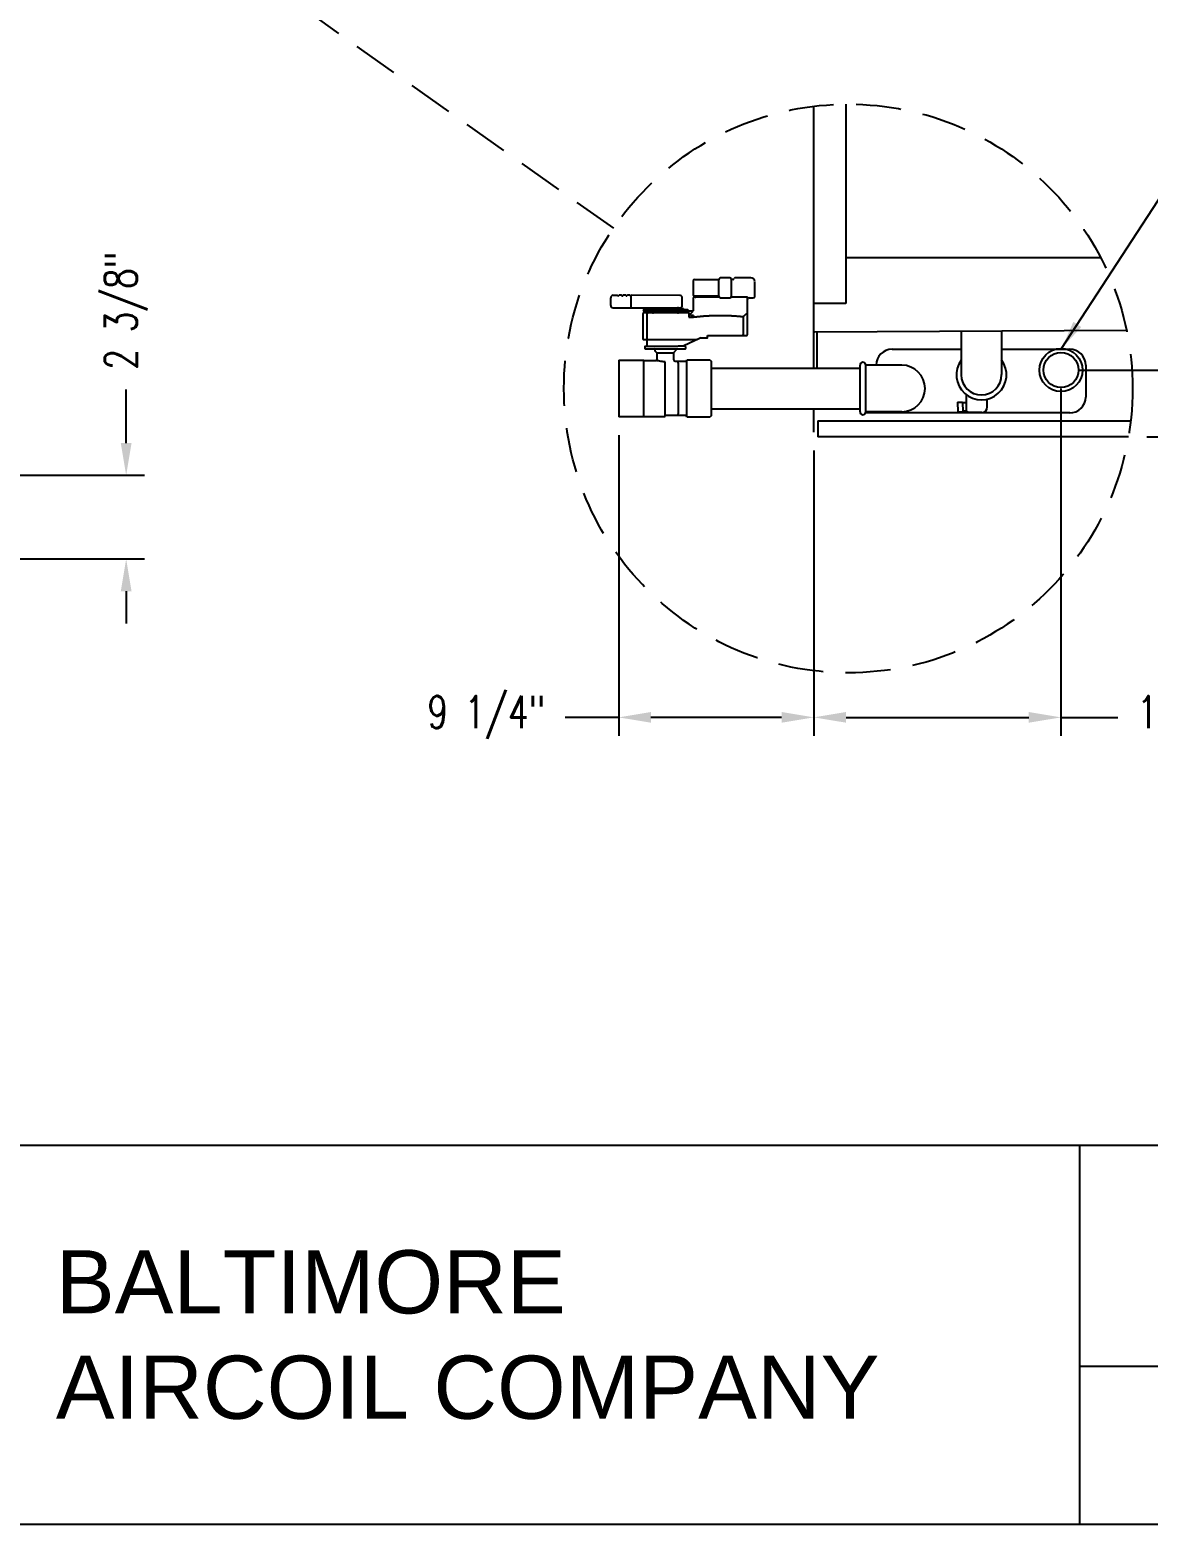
# Model space of a CAD drawing. Header units: millimetres. Extents: x 17700 to 32328, y 19251 to 29476.
# Drawn here: x 18016.4 to 18174.4, y 19250.6 to 19461.8 of the extents above; entities that cross this region are included whole.
import ezdxf
from ezdxf.enums import TextEntityAlignment as Align

# ---------------------------------------------------------------- set-up
doc = ezdxf.new("R2010")
doc.units = ezdxf.units.MM
doc.header["$LTSCALE"] = 5
doc.linetypes.add('HIDDEN', pattern=[9.525, 6.35, -3.175])
doc.layers.add('RECIRCULATION-CONTROL', color=3, linetype='Continuous')
doc.layers.add('TEXT', color=4, linetype='Continuous')
doc.styles.add('BAC', font='swissk.ttf')
doc.styles.add('BACtblk', font='swisscl.ttf')
doc.styles.add('BACtblkBold', font='swissck.ttf')
doc.styles.add('SUBMITTAL', font='romans.shx', dxfattribs={"width": 0.75})
doc.dimstyles.new('SUBMITTAL', dxfattribs={"dimtxt": 0.09375, "dimasz": 0.09375, "dimexe": 0.03125, "dimexo": 0.0625, "dimgap": 0.0625, "dimtad": 0, "dimdec": 4, "dimzin": 4, "dimdsep": 46, "dimlunit": 4, "dimtxsty": 'SUBMITTAL', "dimcen": 0.09375, "dimclre": 6, "dimadec": 0, "dimazin": 0, "dimtfac": 1, "dimtdec": 0, "dimtofl": 0, "dimtmove": 0, "dimatfit": 3, "dimfxl": 0, "dimfrac": 2, "dimtolj": 1, "dimtzin": 4, "dimarcsym": 0})

# ---------------------------------------------------------------- blocks, each defined once
blk = doc.blocks.new('BORDER')
blk.add_line((0, 0), (1, 0))
blk = doc.blocks.new('*D38')
at = {"layer": 'RECIRCULATION-CONTROL', "color": 3, "lineweight": -2}
for p, q in [((18030, 19403.41), (18030, 19410.99)), ((18030, 19382.48), (18030, 19377.93))]:
    blk.add_line(p, q, dxfattribs=at)
at = {"layer": 'RECIRCULATION-CONTROL', "color": 6, "lineweight": -2}
for p, q in [((17975.96, 19398.86), (18032.6, 19398.86)), ((17969.93, 19387.03), (18032.6, 19387.03))]:
    blk.add_line(p, q, dxfattribs=at)
at = {"layer": 'RECIRCULATION-CONTROL', "color": 3}
for points in [[(18029.24, 19403.41), (18030.76, 19403.41), (18030, 19398.86)], [(18029.24, 19382.48), (18030.76, 19382.48), (18030, 19387.03)]]:
    blk.add_solid(points, dxfattribs=at)
at = {"layer": 'RECIRCULATION-CONTROL', "color": 3, "insert": (18030, 19422.13), "char_height": 4.55, "attachment_point": 5, "rotation": 90, "style": 'SUBMITTAL'}
blk.add_mtext('\\A1;2 3/8"', dxfattribs=at)
blk = doc.blocks.new('*D39')
at = {"layer": 'RECIRCULATION-CONTROL', "color": 3, "lineweight": -2}
for p, q in [((18205.96, 19418.28), (18205.96, 19422.83)), ((18205.96, 19399.74), (18205.96, 19392.16))]:
    blk.add_line(p, q, dxfattribs=at)
at = {"layer": 'RECIRCULATION-CONTROL', "color": 6, "lineweight": -2}
for p, q in [((18164.73, 19413.73), (18208.56, 19413.73)), ((18174.26, 19404.29), (18208.56, 19404.29))]:
    blk.add_line(p, q, dxfattribs=at)
at = {"layer": 'RECIRCULATION-CONTROL', "color": 3}
for points in [[(18205.2, 19418.28), (18206.72, 19418.28), (18205.96, 19413.73)], [(18205.2, 19399.74), (18206.72, 19399.74), (18205.96, 19404.29)]]:
    blk.add_solid(points, dxfattribs=at)
at = {"layer": 'RECIRCULATION-CONTROL', "color": 3, "insert": (18205.96, 19381.03), "char_height": 4.55, "attachment_point": 5, "rotation": 90, "style": 'SUBMITTAL'}
blk.add_mtext('\\A1;3 1/8"', dxfattribs=at)
blk = doc.blocks.new('*D40')
at = {"layer": 'RECIRCULATION-CONTROL', "color": 6, "lineweight": -2}
for p, q in [((18162.13, 19411.13), (18162.13, 19362.04)), ((18127.2, 19402.34), (18127.2, 19362.04))]:
    blk.add_line(p, q, dxfattribs=at)
at = {"layer": 'RECIRCULATION-CONTROL', "color": 3, "lineweight": -2}
for p, q in [((18131.75, 19364.64), (18157.58, 19364.64)), ((18162.13, 19364.64), (18170.17, 19364.64))]:
    blk.add_line(p, q, dxfattribs=at)
at = {"layer": 'RECIRCULATION-CONTROL', "color": 3}
for points in [[(18131.75, 19365.4), (18131.75, 19363.89), (18127.2, 19364.64)], [(18157.58, 19365.4), (18157.58, 19363.89), (18162.13, 19364.64)]]:
    blk.add_solid(points, dxfattribs=at)
at = {"layer": 'RECIRCULATION-CONTROL', "color": 3, "insert": (18182.69, 19364.64), "char_height": 4.55, "attachment_point": 5, "style": 'SUBMITTAL'}
blk.add_mtext('\\A1;11 5/8"', dxfattribs=at)
blk = doc.blocks.new('*D41')
at = {"layer": 'RECIRCULATION-CONTROL', "color": 6, "lineweight": -2}
for p, q in [((18099.62, 19404.51), (18099.62, 19362.04)), ((18127.2, 19402.34), (18127.2, 19362.04))]:
    blk.add_line(p, q, dxfattribs=at)
at = {"layer": 'RECIRCULATION-CONTROL', "color": 3, "lineweight": -2}
for p, q in [((18099.62, 19364.64), (18092.03, 19364.64)), ((18122.65, 19364.64), (18104.17, 19364.64))]:
    blk.add_line(p, q, dxfattribs=at)
at = {"layer": 'RECIRCULATION-CONTROL', "color": 3}
for points in [[(18104.17, 19365.4), (18104.17, 19363.89), (18099.62, 19364.64)], [(18122.65, 19365.4), (18122.65, 19363.89), (18127.2, 19364.64)]]:
    blk.add_solid(points, dxfattribs=at)
at = {"layer": 'RECIRCULATION-CONTROL', "color": 3, "insert": (18080.9, 19364.64), "char_height": 4.55, "attachment_point": 5, "style": 'SUBMITTAL'}
blk.add_mtext('\\A1;9 1/4"', dxfattribs=at)
blk = doc.blocks.new('bacstblk')
for p, q in [((0, 0.75), (10, 0.75)), ((6.5, 0.75), (6.5, 0)), ((6.5, 0.3125), (10, 0.3125))]:
    blk.add_line(p, q)
at = {"layer": 'TEXT', "color": 150, "style": 'BAC'}
for s, p in [('BALTIMORE', (4.4744, 0.4169)), ('AIRCOIL COMPANY', (4.4744, 0.2084))]:
    blk.add_text(s, height=0.125, dxfattribs=at).set_placement(p)
at = {"layer": 'TEXT', "color": 4, "style": 'BACtblkBold'}
for tag, height, p in [('MODEL1', 0.1094, (8.25, 0.5715)), ('MODEL2', 0.1094, (8.25, 0.384)), ('DWGNUM', 0.1406, (8.0938, 0.0312))]:
    blk.add_attdef(tag, text='', height=height, dxfattribs=at).set_placement(p, align=Align.CENTER)
for tag, p in [('DESC', (0.0625, 0.5312)), ('ORDER', (0.9643, 0.3438)), ('DATE', (0.5402, 0.0625))]:
    blk.add_attdef(tag, p, '', height=0.125, dxfattribs=at)
blk.add_attdef('REV', text='', height=0.1562, dxfattribs=at).set_placement((9.8438, 0.1562), align=Align.MIDDLE)
at = {"layer": 'TEXT', "color": 4, "style": 'BACtblk', "flags": 1}
blk.add_attdef('DWGBY', (2.0402, 0.0625), '', height=0.0938, dxfattribs=at)

msp = doc.modelspace()

# ---------------------------------------------------------------- linework, layer by layer
at = {"layer": 'RECIRCULATION-CONTROL'}
for p, q in [((18127.2048, 19404.9367), (18127.2048, 19451.0184)), ((18131.7048, 19451.311), (18131.7048, 19423.1308)), ((18167.7509, 19429.5911), (18131.7048, 19429.5911)), ((18110.3631, 19426.541), (18113.7824, 19426.541)), ((18113.7824, 19424.1788), (18113.7824, 19426.541)), ((18115.3178, 19426.7773), (18114.1646, 19426.7773)), ((18115.554, 19424.1788), (18115.554, 19426.541)), ((18115.7413, 19426.541), (18115.554, 19426.541)), ((18118.2765, 19426.7773), (18116.1505, 19426.7773)), ((18098.8473, 19424.2969), (18099.4257, 19424.2969)), ((18100.0162, 19424.2969), (18099.6619, 19424.2969)), ((18100.6068, 19424.2969), (18100.2524, 19424.2969)), ((18101.1973, 19424.2969), (18100.843, 19424.2969)), ((18108.308, 19424.2898), (18101.4335, 19424.2969)), ((18110.1269, 19426.3048), (18110.1269, 19424.356)), ((18118.867, 19424.1788), (18118.867, 19426.1867)), ((18098.493, 19422.8796), (18098.493, 19423.9426)), ((18098.8473, 19422.5253), (18108.2371, 19422.5253)), ((18099.4847, 19424.2379), (18099.4847, 19424.1788)), ((18099.6028, 19424.1788), (18099.4847, 19424.1788)), ((18099.6028, 19424.1788), (18099.6028, 19424.2379)), ((18100.0753, 19424.2379), (18100.0753, 19424.1788)), ((18100.1934, 19424.1788), (18100.0753, 19424.1788)), ((18100.1934, 19424.1788), (18100.1934, 19424.2379)), ((18100.6658, 19424.2379), (18100.6658, 19424.1788)), ((18100.7839, 19424.1788), (18100.6658, 19424.1788)), ((18100.7839, 19424.1788), (18100.7839, 19424.2379)), ((18101.2564, 19424.2379), (18101.2564, 19424.1788)), ((18101.3154, 19424.1788), (18101.2564, 19424.1788)), ((18101.3745, 19422.5253), (18101.3745, 19424.2379)), ((18103.2073, 19422.2891), (18109.3693, 19422.2891)), ((18104.7528, 19422.2891), (18104.7528, 19422.5253)), ((18108.3018, 19422.5002), (18107.929, 19422.5002)), ((18108.3018, 19422.2962), (18108.3018, 19422.5002)), ((18108.3327, 19422.3481), (18108.334, 19422.3481)), ((18108.3973, 19422.4072), (18108.5064, 19422.4072)), ((18108.5716, 19422.3481), (18108.5239, 19422.3481)), ((18108.5891, 19422.4072), (18108.6981, 19422.4072)), ((18108.5914, 19422.8796), (18108.5914, 19423.9426)), ((18108.7615, 19422.3481), (18108.7628, 19422.3481)), ((18109.3693, 19422.2891), (18109.3693, 19422.171)), ((18110.1269, 19423.8836), (18110.1269, 19422.1262)), ((18110.245, 19424.189), (18110.245, 19424.0506)), ((18110.3423, 19424.1788), (18110.3112, 19424.1788)), ((18110.3112, 19424.0607), (18110.3423, 19424.0607)), ((18113.7824, 19424.1788), (18110.7171, 19424.1788)), ((18110.7171, 19424.0607), (18113.8336, 19424.0607)), ((18114.1646, 19423.9426), (18115.3178, 19423.9426)), ((18115.5224, 19424.0607), (18117.804, 19424.0607)), ((18117.804, 19422.1262), (18117.804, 19424.0607)), ((18118.0402, 19423.9426), (18118.6308, 19423.9426)), ((18131.7048, 19423.1308), (18127.2048, 19423.1308)), ((18127.2048, 19422.3473), (18127.2048, 19422.3473)), ((18103.0402, 19421.6985), (18103.0402, 19418.1552)), ((18109.4874, 19421.8166), (18103.1584, 19421.8166)), ((18109.2512, 19422.0528), (18103.2073, 19422.0528)), ((18103.6308, 19418.1552), (18103.6308, 19421.6985)), ((18108.3706, 19421.8166), (18108.3706, 19422.0528)), ((18108.7249, 19421.8166), (18108.7249, 19422.0528)), ((18109.3534, 19422.1118), (18110.1263, 19422.1118)), ((18109.5363, 19421.6985), (18109.5363, 19421.2261)), ((18109.5363, 19421.2261), (18110.1714, 19421.2261)), ((18109.7725, 19421.5804), (18109.5709, 19421.782)), ((18109.7135, 19421.6395), (18110.075, 19422.001)), ((18109.7725, 19421.4623), (18109.7725, 19421.5804)), ((18110.1943, 19421.4623), (18109.7725, 19421.4623)), ((18117.2135, 19421.2925), (18117.2135, 19418.7458)), ((18117.804, 19418.7458), (18117.804, 19421.7764)), ((18127.2048, 19421.5421), (18127.2048, 19421.5421)), ((18103.1584, 19418.0371), (18110.7358, 19418.0371)), ((18103.6308, 19417.0922), (18103.6308, 19418.0371)), ((18111.2424, 19418.2733), (18108.7095, 19417.0922)), ((18111.2424, 19418.2733), (18112.0692, 19418.2733)), ((18112.1873, 19418.6276), (18117.6859, 19418.6276)), ((18112.1873, 19418.3914), (18112.1873, 19418.6276)), ((18171.399, 19419.3241), (18127.3408, 19419.0901)), ((18127.6746, 19413.98), (18127.6746, 19419.0919)), ((18148.0286, 19419.2), (18148.0286, 19413.0523)), ((18153.7333, 19419.2303), (18153.7333, 19413.0826)), ((18103.3055, 19417.0332), (18103.3055, 19416.7379)), ((18103.3055, 19416.7379), (18109.0091, 19416.7379)), ((18103.3646, 19417.0922), (18107.9651, 19417.0922)), ((18104.7105, 19416.6788), (18104.6514, 19416.7379)), ((18104.7105, 19416.6788), (18104.7105, 19416.4426)), ((18105.0058, 19416.1473), (18104.7105, 19416.4426)), ((18105.0058, 19416.1473), (18107.368, 19416.1473)), ((18105.0058, 19416.1473), (18105.0058, 19415.2025)), ((18107.368, 19416.1473), (18107.6632, 19416.4426)), ((18107.368, 19416.1473), (18107.368, 19415.2025)), ((18107.6632, 19416.6788), (18107.7223, 19416.7379)), ((18107.6632, 19416.6788), (18107.6632, 19416.4426)), ((18109.0091, 19417.0922), (18107.9985, 19417.0922)), ((18109.0682, 19417.0332), (18109.0682, 19416.7969)), ((18138.2496, 19416.6671), (18148.0286, 19416.6671)), ((18153.7333, 19416.6671), (18163.3746, 19416.6671)), ((18099.6151, 19415.1414), (18103.1584, 19415.1414)), ((18099.6151, 19415.1414), (18099.6151, 19407.1139)), ((18103.1584, 19415.0752), (18103.1584, 19415.1414)), ((18103.1584, 19415.0843), (18104.9741, 19415.0843)), ((18103.1584, 19407.3493), (18103.1584, 19414.906)), ((18106.1702, 19407.171), (18106.1702, 19414.9026)), ((18109.182, 19414.9662), (18107.6042, 19414.9662)), ((18108.0009, 19414.73), (18108.0009, 19407.5253)), ((18109.182, 19415.0588), (18109.2583, 19415.1414)), ((18109.182, 19415.0588), (18109.182, 19407.1965)), ((18112.5308, 19415.1414), (18109.2583, 19415.1414)), ((18134.5521, 19407.8324), (18134.5521, 19414.4229)), ((18139.6308, 19414.4229), (18134.5521, 19414.4229)), ((18165.6246, 19414.4171), (18165.6246, 19409.9171)), ((18148.7985, 19407.9086), (18148.7863, 19410.2096)), ((18151.7163, 19408.5146), (18151.7104, 19409.6225)), ((18139.6308, 19407.8324), (18134.5521, 19407.8324)), ((18163.3746, 19407.6671), (18134.5521, 19407.6671)), ((18147.5198, 19409.1742), (18148.2284, 19409.178)), ((18147.5198, 19409.1742), (18147.527, 19407.8104)), ((18147.527, 19407.8104), (18148.2357, 19407.8142)), ((18148.2284, 19409.178), (18148.2357, 19407.8142)), ((18148.7922, 19409.0896), (18148.2289, 19409.0866)), ((18148.7985, 19407.9086), (18148.2352, 19407.9056)), ((18148.7985, 19407.9086), (18149.181, 19407.7334)), ((18150.9526, 19407.7428), (18149.181, 19407.7334)), ((18103.1584, 19407.1139), (18099.6151, 19407.1139)), ((18103.1584, 19407.1801), (18103.2765, 19407.1801)), ((18103.1584, 19407.1139), (18103.1584, 19407.1801)), ((18103.1584, 19407.171), (18106.1702, 19407.171)), ((18109.182, 19407.2891), (18106.1702, 19407.2891)), ((18109.2583, 19407.1139), (18109.182, 19407.1965)), ((18109.2583, 19407.1139), (18112.5308, 19407.1139)), ((18127.7453, 19406.5421), (18127.7453, 19404.2921)), ((18127.7453, 19406.5421), (18171.9813, 19406.5421)), ((18171.6581, 19404.2921), (18127.7453, 19404.2921))]:
    msp.add_line(p, q, dxfattribs=at)
for radius in [3.0399, 2.4685]:
    msp.add_circle((18162.1308, 19413.7324), radius, dxfattribs=at)
at = {"layer": 'RECIRCULATION-CONTROL', "linetype": 'HIDDEN', "ltscale": 0.2}
msp.add_arc((25619.7537, 30095.0301), 13047.0676, 234.18586809, 234.7992745, dxfattribs=at)
at = {"layer": 'RECIRCULATION-CONTROL'}
for centre, radius, start, end in [((18110.3631, 19426.3048), 0.2362, 90, 180), ((18115.3178, 19426.541), 0.2362, 0, 90), ((18115.7413, 19426.7773), 0.2362, 270, 330), ((18116.1505, 19426.541), 0.2362, 90, 150), ((18118.2765, 19426.1867), 0.5906, 5.109005, 90), ((18098.8473, 19423.9426), 0.3543, 90, 180), ((18099.4257, 19424.2379), 0.0591, 0, 90), ((18099.6619, 19424.2379), 0.0591, 90, 180), ((18100.0162, 19424.2379), 0.0591, 0, 90), ((18100.2524, 19424.2379), 0.0591, 90, 180), ((18100.6068, 19424.2379), 0.0591, 0, 90), ((18100.843, 19424.2379), 0.0591, 90, 180), ((18101.1973, 19424.2379), 0.0591, 0, 90), ((18101.4335, 19424.2379), 0.0591, 90, 177.616916), ((18108.2371, 19423.9426), 0.3543, 0, 78.463041), ((18110.304, 19424.356), 0.1772, 180, 264.780438), ((18098.8473, 19422.8796), 0.3543, 180, 270), ((18101.3154, 19424.2379), 0.0591, 270, 0), ((18103.2073, 19422.171), 0.1181, 90, 270), ((18108.0599, 19422.171), 0.3543, 90, 160.528779), ((18108.2371, 19422.8796), 0.3543, 270, 0), ((18108.2736, 19422.3481), 0.0591, 270, 0), ((18108.3261, 19422.3599), 0.0118, 339.832635, 350.272005), ((18108.5064, 19422.3954), 0.0118, 0, 90), ((18108.53, 19422.3599), 0.0118, 180, 270), ((18108.5654, 19422.3599), 0.0118, 270, 0), ((18108.5891, 19422.3954), 0.0118, 90, 180), ((18108.7693, 19422.3599), 0.0118, 189.727995, 200.167365), ((18108.8218, 19422.3481), 0.0591, 180, 270), ((18109.2512, 19422.171), 0.1181, 270, 0), ((18110.304, 19423.8836), 0.1772, 95.219562, 180), ((18115.3178, 19424.1788), 0.2362, 270, 0), ((18118.0402, 19423.7064), 0.2362, 90, 180), ((18118.6308, 19424.1788), 0.2362, 270, 0), ((18103.1584, 19421.6985), 0.1181, 90, 180), ((18104.3985, 19422.171), 0.3543, 270, 340.528779), ((18108.0599, 19422.171), 0.3543, 199.471221, 270), ((18109.4874, 19421.6985), 0.1181, 45, 90), ((18109.6544, 19421.6985), 0.1181, 135, 180), ((18109.9497, 19422.1262), 0.1772, 315, 0), ((18103.1584, 19418.1552), 0.1181, 180, 270), ((18112.0692, 19418.3914), 0.1181, 270, 0), ((18117.6859, 19418.7458), 0.1181, 270, 0), ((18103.3646, 19417.0332), 0.0591, 90, 180), ((18109.0091, 19417.0332), 0.0591, 0, 90), ((18109.0091, 19416.7969), 0.0591, 270, 0), ((18138.2496, 19414.4171), 2.25, 90, 179.852788), ((18163.3746, 19414.4171), 2.25, 0, 90), ((18104.7695, 19415.2025), 0.2362, 330, 0), ((18107.6042, 19415.2025), 0.2362, 180, 270), ((18134.1387, 19414.4229), 0.4134, 0, 180), ((18139.6308, 19411.1276), 3.2953, 270, 90), ((18150.8809, 19413.0674), 3.5433, 143.91447, 36.693959), ((18150.8809, 19413.0674), 2.8524, 180.304214, 0.304214), ((18163.3746, 19409.9171), 2.25, 270, 0), ((18134.1387, 19407.8324), 0.4134, 180, 0), ((18150.9485, 19408.5105), 0.7677, 270.304214, 0.304214)]:
    msp.add_arc(centre, radius, start, end, dxfattribs=at)
for centre, major_axis, ratio, start_param, end_param in [((18114.1646, 19426.541), (-0.3822, 0), 0.61803399, 4.71238898, 6.28318531), ((18114.1646, 19424.1788), (-0.3822, 0), 0.61803399, 0, 1.57079633), ((18103.6797, 19421.6985), (0, 0.1181), 0.41421356, 0, 1.57079633), ((18103.6797, 19418.1552), (0, -0.1181), 0.41421356, 4.71238898, 6.28318531), ((18117.1646, 19418.7458), (0, -0.1181), 0.41421356, 0, 1.57079633)]:
    msp.add_ellipse(centre, major_axis=major_axis, ratio=ratio, start_param=start_param, end_param=end_param, dxfattribs=at)
for points, knots in [([(18108.334, 19422.3481), (18108.3342, 19422.3481), (18108.3345, 19422.3486), (18108.3352, 19422.3503), (18108.3357, 19422.3515), (18108.3367, 19422.3544), (18108.3373, 19422.3561), (18108.338, 19422.3579), (18108.338, 19422.3579), (18108.338, 19422.358)], [0, 0, 0, 0, 0.0060243667, 0.0060243667, 0.0125269212, 0.0125269212, 0.0193585915, 0.0193585915, 0.0194542341, 0.0194542341, 0.0194542341, 0.0194542341]), ([(18108.3973, 19422.4072), (18108.3918, 19422.4072), (18108.3862, 19422.4064), (18108.3755, 19422.4035), (18108.3703, 19422.4013), (18108.3607, 19422.3955), (18108.3563, 19422.3919), (18108.3487, 19422.3837), (18108.3455, 19422.379), (18108.3405, 19422.3689), (18108.3387, 19422.3635), (18108.3377, 19422.3579)], [0, 0, 0, 0, 0.0114195007, 0.0114195007, 0.0228390014, 0.0228390014, 0.034258502, 0.034258502, 0.0456780027, 0.0456780027, 0.0570975034, 0.0570975034, 0.0570975034, 0.0570975034]), ([(18108.504, 19422.358), (18108.504, 19422.3579), (18108.5041, 19422.3579), (18108.506, 19422.3561), (18108.508, 19422.3544), (18108.5123, 19422.3515), (18108.5146, 19422.3503), (18108.5192, 19422.3486), (18108.5215, 19422.3481), (18108.5239, 19422.3481)], [-0.0000972943, -0.0000972943, -0.0000972943, -0.0000972943, 0, 0, 0.0069496547, 0.0069496547, 0.0135645097, 0.0135645097, 0.0196929185, 0.0196929185, 0.0196929185, 0.0196929185]), ([(18108.5182, 19422.3599), (18108.5182, 19422.3677), (18108.5182, 19422.375), (18108.5182, 19422.3865), (18108.5182, 19422.3908), (18108.5182, 19422.3946), (18108.5182, 19422.3954), (18108.5182, 19422.3954)], [0.018300701, 0.018300701, 0.018300701, 0.018300701, 0.0388262522, 0.0388262522, 0.0592034352, 0.0592034352, 0.0719391746, 0.0719391746, 0.0719391746, 0.0719391746]), ([(18108.5716, 19422.3481), (18108.5739, 19422.3481), (18108.5762, 19422.3486), (18108.5809, 19422.3503), (18108.5831, 19422.3515), (18108.5874, 19422.3544), (18108.5894, 19422.3561), (18108.5914, 19422.3579), (18108.5914, 19422.3579), (18108.5914, 19422.358)], [0, 0, 0, 0, 0.0060243463, 0.0060243463, 0.0125269671, 0.0125269671, 0.0193585954, 0.0193585954, 0.0194542335, 0.0194542335, 0.0194542335, 0.0194542335]), ([(18108.5772, 19422.3954), (18108.5772, 19422.3954), (18108.5772, 19422.395), (18108.5772, 19422.3934), (18108.5772, 19422.3915), (18108.5772, 19422.3855), (18108.5772, 19422.3808), (18108.5772, 19422.3707), (18108.5772, 19422.3654), (18108.5772, 19422.3599)], [0, 0, 0, 0, 0.0083751598, 0.0083751598, 0.0217754154, 0.0217754154, 0.0391957478, 0.0391957478, 0.0536384736, 0.0536384736, 0.0536384736, 0.0536384736]), ([(18108.7577, 19422.3579), (18108.7567, 19422.3635), (18108.755, 19422.3689), (18108.75, 19422.379), (18108.7467, 19422.3837), (18108.7391, 19422.3919), (18108.7347, 19422.3955), (18108.7251, 19422.4013), (18108.72, 19422.4035), (18108.7092, 19422.4064), (18108.7037, 19422.4072), (18108.6981, 19422.4072)], [0.0148416712, 0.0148416712, 0.0148416712, 0.0148416712, 0.0262611719, 0.0262611719, 0.0376806725, 0.0376806725, 0.0491001732, 0.0491001732, 0.0605196739, 0.0605196739, 0.0719391746, 0.0719391746, 0.0719391746, 0.0719391746]), ([(18108.7574, 19422.358), (18108.7575, 19422.3579), (18108.7575, 19422.3579), (18108.7582, 19422.3561), (18108.7588, 19422.3544), (18108.7598, 19422.3515), (18108.7602, 19422.3503), (18108.7609, 19422.3486), (18108.7612, 19422.3481), (18108.7615, 19422.3481)], [-0.0000972899, -0.0000972899, -0.0000972899, -0.0000972899, 0, 0, 0.0069496143, 0.0069496143, 0.013564539, 0.013564539, 0.0196929291, 0.0196929291, 0.0196929291, 0.0196929291]), ([(18110.3112, 19424.1788), (18110.3066, 19424.1788), (18110.3023, 19424.1789), (18110.2948, 19424.1791), (18110.2913, 19424.1793), (18110.2879, 19424.1796)], [0.3049004424, 0.3049004424, 0.3049004424, 0.3049004424, 0.3216995017, 0.3216995017, 0.337828773, 0.337828773, 0.337828773, 0.337828773]), ([(18110.2879, 19424.06), (18110.2946, 19424.0606), (18110.3019, 19424.0607), (18110.3104, 19424.0607), (18110.3108, 19424.0607), (18110.3112, 19424.0607)], [0.9128209579, 0.9128209579, 0.9128209579, 0.9128209579, 0.942394679, 0.942394679, 0.9439344238, 0.9439344238, 0.9439344238, 0.9439344238]), ([(18110.3423, 19424.0607), (18110.3453, 19424.0607), (18110.3482, 19424.0607), (18110.3526, 19424.0607), (18110.3539, 19424.0607), (18110.3553, 19424.0606)], [0.9786516297, 0.9786516297, 0.9786516297, 0.9786516297, 0.9878006975, 0.9878006975, 0.9918310064, 0.9918310064, 0.9918310064, 0.9918310064]), ([(18110.4812, 19424.1808), (18110.471, 19424.181), (18110.4609, 19424.1811), (18110.4359, 19424.1811), (18110.4213, 19424.1808), (18110.3888, 19424.1799), (18110.3715, 19424.1792), (18110.3553, 19424.1789)], [0.760779764, 0.760779764, 0.760779764, 0.760779764, 0.786617288, 0.786617288, 0.824749757, 0.824749757, 0.873614564, 0.873614564, 0.873614564, 0.873614564]), ([(18110.3553, 19424.0606), (18110.3569, 19424.0606), (18110.3585, 19424.0606), (18110.3767, 19424.0602), (18110.3943, 19424.0595), (18110.4269, 19424.0586), (18110.4413, 19424.0584), (18110.4644, 19424.0585), (18110.4728, 19424.0586), (18110.4812, 19424.0587)], [0.695215485, 0.695215485, 0.695215485, 0.695215485, 0.70010658, 0.70010658, 0.74914671, 0.74914671, 0.786617288, 0.786617288, 0.80804988, 0.80804988, 0.80804988, 0.80804988]), ([(18103.1584, 19414.906), (18103.1584, 19414.9297), (18103.1605, 19414.9558), (18103.1718, 19414.9941), (18103.1769, 19415.0067), (18103.1913, 19415.0309), (18103.2002, 19415.0425), (18103.2221, 19415.0596), (18103.2339, 19415.0669), (18103.2528, 19415.0724), (18103.2582, 19415.0736), (18103.2672, 19415.0748), (18103.2722, 19415.0752), (18103.2765, 19415.0752)], [2.729599296, 2.729599296, 2.729599296, 2.729599296, 2.887354182, 2.887354182, 2.966231625, 2.966231625, 3.045109068, 3.045109068, 3.092388077, 3.092388077, 3.105628315, 3.105628315, 3.11645677, 3.11645677, 3.11645677, 3.11645677]), ([(18106.1702, 19414.9026), (18106.1093, 19414.9029), (18106.0486, 19414.9046), (18105.9147, 19414.9114), (18105.8422, 19414.9172), (18105.6373, 19414.9389), (18105.5124, 19414.9591), (18105.2813, 19415.0041), (18105.1798, 19415.0289), (18105.0475, 19415.0634), (18105.0072, 19415.0749), (18104.9786, 19415.083), (18104.9741, 19415.0843), (18104.9741, 19415.0843)], [0.00041726, 0.00041726, 0.00041726, 0.00041726, 0.15505021, 0.15505021, 0.34573595, 0.34573595, 0.71128936, 0.71128936, 1.11893579, 1.11893579, 1.44299365, 1.44299365, 1.59211892, 1.59211892, 1.59211892, 1.59211892]), ([(18108.0009, 19414.73), (18108.0009, 19414.7627), (18108.0009, 19414.7988), (18108.0009, 19414.8649), (18108.0009, 19414.8946), (18108.0009, 19414.9308), (18108.0009, 19414.9439), (18108.0009, 19414.9569), (18108.0009, 19414.9601), (18108.0009, 19414.9624)], [0, 0, 0, 0, 0.117562819, 0.117562819, 0.235125638, 0.235125638, 0.311588865, 0.311588865, 0.347008826, 0.347008826, 0.347008826, 0.347008826]), ([(18103.2765, 19407.1801), (18103.2722, 19407.1801), (18103.2672, 19407.1805), (18103.2582, 19407.1817), (18103.2528, 19407.1829), (18103.2339, 19407.1884), (18103.2221, 19407.1957), (18103.2002, 19407.2127), (18103.1913, 19407.2244), (18103.1769, 19407.2486), (18103.1718, 19407.2612), (18103.1605, 19407.2995), (18103.1584, 19407.3256), (18103.1584, 19407.3493)], [1.038818923, 1.038818923, 1.038818923, 1.038818923, 1.049647379, 1.049647379, 1.062887617, 1.062887617, 1.110166626, 1.110166626, 1.189044069, 1.189044069, 1.267921512, 1.267921512, 1.425676398, 1.425676398, 1.425676398, 1.425676398]), ([(18108.0009, 19407.2929), (18108.0009, 19407.2952), (18108.0009, 19407.2984), (18108.0009, 19407.3114), (18108.0009, 19407.3245), (18108.0009, 19407.3607), (18108.0009, 19407.3904), (18108.0009, 19407.4565), (18108.0009, 19407.4926), (18108.0009, 19407.5253)], [1.052107745, 1.052107745, 1.052107745, 1.052107745, 1.087527707, 1.087527707, 1.163990933, 1.163990933, 1.281553752, 1.281553752, 1.399116571, 1.399116571, 1.399116571, 1.399116571])]:
    msp.add_open_spline(points, degree=3, knots=knots, dxfattribs=at)
for points, degree in [([(18110.3553, 19424.1789), (18110.3509, 19424.1788), (18110.3465, 19424.1788), (18110.3423, 19424.1788)], 3), ([(18110.7171, 19424.1788), (18110.641, 19424.1788), (18110.5619, 19424.1794), (18110.4812, 19424.1808)], 3), ([(18110.4812, 19424.0587), (18110.5619, 19424.0601), (18110.641, 19424.0607), (18110.7171, 19424.0607)], 3), ([(18110.1943, 19421.4623), (18110.1829, 19421.3517), (18110.1714, 19421.2261)], 2), ([(18117.4078, 19421.4623), (18117.486, 19421.5313), (18117.5644, 19421.6), (18117.6429, 19421.6684)], 3), ([(18117.804, 19422.001), (18117.804, 19422.0349), (18117.804, 19422.0839), (18117.804, 19422.1262)], 3), ([(18107.9852, 19417.0918), (18107.9783, 19417.092), (18107.9715, 19417.0922), (18107.9651, 19417.0922)], 3), ([(18108.0009, 19414.9662), (18108.0009, 19414.9662), (18108.0009, 19414.965), (18108.0009, 19414.9624)], 3), ([(18108.0009, 19407.2929), (18108.0009, 19407.2903), (18108.0009, 19407.2891), (18108.0009, 19407.2891)], 3)]:
    msp.add_open_spline(points, degree=degree, dxfattribs=at)
for points, weights in [([(18110.1714, 19421.2261), (18110.2037, 19421.2319), (18110.2356, 19421.2357)], [1.22405770936, 1.22743900133, 1.22969879774]), ([(18110.2356, 19421.2357), (18112.1074, 19421.4623), (18113.9654, 19421.4623)], [1.00785103705, 1.01158301158, 1.01158301158]), ([(18117.6429, 19421.6684), (18117.7312, 19421.7453), (18117.804, 19421.7764)], [2.25031662882, 2.4179026028, 2.49299110855]), ([(18117.804, 19421.7764), (18117.804, 19421.9412), (18117.804, 19422.001)], [2.99649199893, 3.84209214594, 4.27991564854])]:
    msp.add_rational_spline(points, weights, degree=2, dxfattribs=at)
for points, weights, knots in [([(18113.9654, 19421.4623), (18114.8606, 19421.4623), (18115.757, 19421.423), (18116.6562, 19421.3442), (18116.8017, 19421.3314), (18116.9474, 19421.3176), (18117.0931, 19421.3038), (18117.1332, 19421.3), (18117.1734, 19421.2962), (18117.2135, 19421.2925)], [1.01558779859, 1.01558779859, 1.0149355264, 1.01363098202, 1.01363098202, 1.01363098202, 1.01363098202, 1.01363098202, 1.01363098202, 1.01363098202], [6.56732435, 6.56732435, 6.56732435, 6.56732435, 8.89418905, 8.89418905, 8.89418905, 9.27033954, 9.27033954, 9.27033954, 9.3739351, 9.3739351, 9.3739351, 9.3739351]), ([(18117.2135, 19421.2903), (18117.2337, 19421.3083), (18117.2539, 19421.3263), (18117.2741, 19421.3442), (18117.3188, 19421.3837), (18117.3633, 19421.4231), (18117.4078, 19421.4623)], [1, 1, 1, 1, 1.00000335646, 1.00000354417, 1.00000056314], [0.286472636, 0.286472636, 0.286472636, 0.286472636, 0.371874708, 0.371874708, 0.371874708, 0.560550806, 0.560550806, 0.560550806, 0.560550806])]:
    msp.add_rational_spline(points, weights, degree=3, knots=knots, dxfattribs=at)

# ---------------------------------------------------------------- block references
for name, xscale, yscale, zscale in [('BORDER', 714.2857142856968, 535.7142857142726, 714.2857142856968), ('bacstblk', 71.42857142856968, 71.42857142856968, 71.42857142856968)]:
    msp.add_blockref(name, (17700.4572, 19250.6129), dxfattribs=dict(xscale=xscale, yscale=yscale, zscale=zscale))

# ---------------------------------------------------------------- dimensions: what is measured, and where the dimension line sits
at = {"layer": 'RECIRCULATION-CONTROL', "color": 3}
for base, p1, p2, override, picture, middle in [((18030.0019872062, 19387.0333674039), (17973.3631989533, 19398.8608674039), (17967.3333772538, 19387.0333674039), {"dimscale": 65, "dimtxt": 0.07, "dimasz": 0.07, "dimexe": 0.04, "dimexo": 0.04, "dimgap": 0.03125, "dimdec": 3, "dimlfac": 0.2, "dimzin": 3, "dimclrd": 3, "dimclrt": 3, "dimtdec": 3, "dimtix": 1}, '*D38', (18030.0019872062, 19422.1254507372)), ((18205.9615, 19404.2921), (18162.1308, 19413.7324), (18171.6581, 19404.2921), {"dimscale": 65, "dimtxt": 0.07, "dimasz": 0.07, "dimexe": 0.04, "dimexo": 0.04, "dimgap": 0.03125, "dimdec": 3, "dimlfac": 0.333333, "dimzin": 3, "dimclrd": 3, "dimclrt": 3, "dimtdec": 3, "dimtix": 1}, '*D39', (18205.9615, 19381.0276))]:
    dim = msp.add_linear_dim(base=base, p1=p1, p2=p2, angle=90, dimstyle='SUBMITTAL', override=override, dxfattribs=at)
    dim.commit()
    dim.dimension.update_dxf_attribs({"geometry": picture, "text_midpoint": middle, "dimtype": 160})
dim = msp.add_linear_dim(base=(18099.6151, 19364.6448), p1=(18127.2048, 19404.9367), p2=(18099.6151, 19407.1139), dimstyle='SUBMITTAL', override={"dimscale": 65, "dimtxt": 0.07, "dimasz": 0.07, "dimexe": 0.04, "dimexo": 0.04, "dimgap": 0.03125, "dimdec": 3, "dimlfac": 0.333333, "dimzin": 3, "dimclrd": 3, "dimclrt": 3, "dimtdec": 3, "dimtix": 1}, dxfattribs=at)
dim.commit()
dim.dimension.update_dxf_attribs({"geometry": '*D41', "text_midpoint": (18080.9005, 19364.6448), "dimtype": 160})

# ---------------------------------------------------------------- leaders
at = {"layer": 'RECIRCULATION-CONTROL', "annotation_type": 0, "has_hookline": 1, "hookline_direction": 0, "text_width": 60.6125}
msp.add_leader([(18162.2131, 19416.7711), (18177.9539, 19440.9189), (18182.0265, 19440.9189)], dimstyle='SUBMITTAL', override={"dimscale": 58.18, "dimasz": 0.07, "dimgap": 0.03, "dimcen": 4.055284, "dimarcsym": 1}, dxfattribs=at)

# ---------------------------------------------------------------- next in the draw order: wipeouts: each hides what was drawn before it
msp.add_wipeout([(18112.7253, 19413.98), (18133.7253, 19413.98), (18133.7253, 19408.2753), (18112.7253, 19408.2753)]).dxf.layer = 'RECIRCULATION-CONTROL'

# ---------------------------------------------------------------- next in the draw order: linework, layer by layer
at = {"layer": 'RECIRCULATION-CONTROL'}
for p, q in [((18112.5308, 19415.1414), (18112.7253, 19414.9309)), ((18112.7253, 19407.3244), (18112.7253, 19414.9309)), ((18112.7253, 19413.98), (18133.7253, 19413.98)), ((18133.7253, 19407.8324), (18133.7253, 19414.4229)), ((18112.7253, 19408.2753), (18133.7253, 19408.2753)), ((18112.7253, 19407.3244), (18112.5308, 19407.1139))]:
    msp.add_line(p, q, dxfattribs=at)
at = {"layer": 'RECIRCULATION-CONTROL', "linetype": 'HIDDEN', "ltscale": 0.2}
msp.add_circle((18132.0588, 19411.1276), 40.185, dxfattribs=at)

# ---------------------------------------------------------------- next in the draw order: dimensions: what is measured, and where the dimension line sits
at = {"layer": 'RECIRCULATION-CONTROL', "color": 3}
dim = msp.add_linear_dim(base=(18127.2048, 19364.6448), p1=(18162.1308, 19413.7324), p2=(18127.2048, 19404.9367), dimstyle='SUBMITTAL', override={"dimscale": 65, "dimtxt": 0.07, "dimasz": 0.07, "dimexe": 0.04, "dimexo": 0.04, "dimgap": 0.03125, "dimdec": 3, "dimlfac": 0.333333, "dimzin": 3, "dimclrd": 3, "dimclrt": 3, "dimtdec": 3, "dimtix": 1}, dxfattribs=at)
dim.commit()
dim.dimension.update_dxf_attribs({"geometry": '*D40', "text_midpoint": (18182.687, 19364.6448), "dimtype": 160})

doc.saveas('drawing.dxf')
